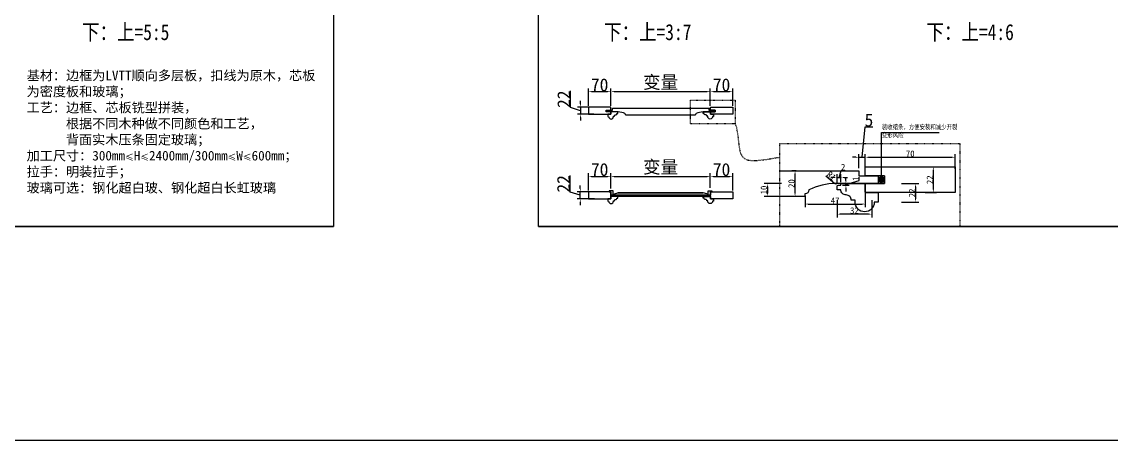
# Model space of a CAD drawing. Header units: millimetres. Extents: x 85186 to 129000, y -77269 to -36327.
# Drawn here: x 106724 to 110120, y -49779 to -48474 of the extents above; entities that cross this region are included whole.
import ezdxf

# ---------------------------------------------------------------- set-up
doc = ezdxf.new("R2010")
doc.units = ezdxf.units.MM
doc.linetypes.add('100', pattern=[30, 12, -18])
doc.styles.add('KLF-1_宋体', font='SimSun.ttf')
doc.styles.get("Standard").update_dxf_attribs({"font": 'SimSun.ttf'})
doc.styles.add('ZB_宋体', font='SimSun.ttf')
doc.styles.add('宋体', font='SimSun.ttf', dxfattribs={"width": 0.8})
doc.dimstyles.new('客来福标注小', dxfattribs={"dimscale": 20, "dimtxt": 2, "dimasz": 0.5, "dimexe": 0.5, "dimexo": 0, "dimgap": 0.05, "dimtad": 1, "dimdec": 0, "dimzin": 0, "dimdsep": 46, "dimtxsty": 'Standard', "dimcen": 0, "dimclrd": 256, "dimclre": 256, "dimclrt": 256, "dimadec": 0, "dimazin": 0, "dimtfac": 1, "dimtdec": 0, "dimtofl": 0, "dimtmove": 1, "dimatfit": 3, "dimfxl": 2.2, "dimfxlon": 1, "dimtolj": 1, "dimtzin": 0, "dimarcsym": 0})

# ---------------------------------------------------------------- blocks, each defined once
blk = doc.blocks.new('*D1805')
at = {"lineweight": -2, "transparency": 16777216}
for p, q in [((108490.1, -48736), (108490.1, -48682)), ((108500.1, -48692), (108550.1, -48692)), ((108560.1, -48736), (108560.1, -48682))]:
    blk.add_line(p, q, dxfattribs=at)
at = {"transparency": 16777216}
for points in [[(108500.1, -48690.3), (108500.1, -48693.6), (108490.1, -48692)], [(108550.1, -48690.3), (108550.1, -48693.6), (108560.1, -48692)]]:
    blk.add_solid(points, dxfattribs=at)
at = {"layer": 'Defpoints', "color": 0, "transparency": 16777216}
for p in [(108560.1, -48692), (108490.1, -48740.3), (108560.1, -48740.3)]:
    blk.add_point(p, dxfattribs=at)
at = {"transparency": 16777216, "insert": (108525.1, -48671), "char_height": 40, "attachment_point": 5, "style": 'KLF-1_宋体'}
blk.add_mtext('\\A1;70', dxfattribs=at)
blk = doc.blocks.new('*D1806')
at = {"lineweight": -2, "transparency": 16777216}
for p, q in [((108560.1, -48736), (108560.1, -48682)), ((108570.1, -48692), (108860.1, -48692)), ((108870.1, -48736), (108870.1, -48682))]:
    blk.add_line(p, q, dxfattribs=at)
at = {"transparency": 16777216}
for points in [[(108570.1, -48690.3), (108570.1, -48693.6), (108560.1, -48692)], [(108860.1, -48690.3), (108860.1, -48693.6), (108870.1, -48692)]]:
    blk.add_solid(points, dxfattribs=at)
at = {"layer": 'Defpoints', "color": 0, "transparency": 16777216}
for p in [(108870.1, -48692), (108560.1, -48740.3), (108870.1, -48740.3)]:
    blk.add_point(p, dxfattribs=at)
at = {"transparency": 16777216, "insert": (108715.1, -48664.7), "char_height": 40, "attachment_point": 5, "style": 'KLF-1_宋体'}
blk.add_mtext('\\A1;变量', dxfattribs=at)
blk = doc.blocks.new('*D1807')
at = {"lineweight": -2, "transparency": 16777216}
for p, q in [((108870.1, -48736), (108870.1, -48682)), ((108880.1, -48692), (108930.1, -48692)), ((108940.1, -48736), (108940.1, -48682))]:
    blk.add_line(p, q, dxfattribs=at)
at = {"transparency": 16777216}
for points in [[(108880.1, -48690.3), (108880.1, -48693.6), (108870.1, -48692)], [(108930.1, -48690.3), (108930.1, -48693.6), (108940.1, -48692)]]:
    blk.add_solid(points, dxfattribs=at)
at = {"layer": 'Defpoints', "color": 0, "transparency": 16777216}
for p in [(108940.1, -48692), (108870.1, -48740.3), (108940.1, -48740.3)]:
    blk.add_point(p, dxfattribs=at)
at = {"transparency": 16777216, "insert": (108905.1, -48671), "char_height": 40, "attachment_point": 5, "style": 'KLF-1_宋体'}
blk.add_mtext('\\A1;70', dxfattribs=at)
blk = doc.blocks.new('*D1808')
at = {"lineweight": -2, "transparency": 16777216}
for p, q in [((108434.2, -48741.8), (108434.2, -48689.1)), ((108465.7, -48730.3), (108465.7, -48720.3)), ((108465.7, -48751.3), (108434.2, -48741.8)), ((108507.2, -48740.3), (108455.7, -48740.3)), ((108465.7, -48740.3), (108465.7, -48762.3)), ((108507.2, -48762.3), (108455.7, -48762.3)), ((108465.7, -48772.3), (108465.7, -48782.3))]:
    blk.add_line(p, q, dxfattribs=at)
at = {"transparency": 16777216}
for points in [[(108464, -48730.3), (108467.3, -48730.3), (108465.7, -48740.3)], [(108464, -48772.3), (108467.3, -48772.3), (108465.7, -48762.3)]]:
    blk.add_solid(points, dxfattribs=at)
at = {"layer": 'Defpoints', "color": 0, "transparency": 16777216}
for p in [(108507.2, -48740.3), (108465.7, -48762.3), (108507.2, -48762.3)]:
    blk.add_point(p, dxfattribs=at)
at = {"transparency": 16777216, "insert": (108413.2, -48715.5), "char_height": 40, "attachment_point": 5, "rotation": 90, "style": 'KLF-1_宋体'}
blk.add_mtext('\\A1;22', dxfattribs=at)
blk = doc.blocks.new('*D1809')
at = {"lineweight": -2, "transparency": 16777216}
for p, q in [((108490.1, -49000.1), (108490.1, -48946.1)), ((108500.1, -48956.1), (108550.1, -48956.1)), ((108560.1, -48994.3), (108560.1, -48946.1))]:
    blk.add_line(p, q, dxfattribs=at)
at = {"transparency": 16777216}
for points in [[(108500.1, -48954.5), (108500.1, -48957.8), (108490.1, -48956.1)], [(108550.1, -48954.5), (108550.1, -48957.8), (108560.1, -48956.1)]]:
    blk.add_solid(points, dxfattribs=at)
at = {"layer": 'Defpoints', "color": 0, "transparency": 16777216}
for p in [(108560.1, -48956.1), (108560.1, -48994.3), (108490.1, -49004.2)]:
    blk.add_point(p, dxfattribs=at)
at = {"transparency": 16777216, "insert": (108525.1, -48935.1), "char_height": 40, "attachment_point": 5, "style": 'KLF-1_宋体'}
blk.add_mtext('\\A1;70', dxfattribs=at)
blk = doc.blocks.new('*D1276')
at = {"lineweight": -2, "transparency": 16777216}
for p, q in [((108560.1, -48994.3), (108560.1, -48946.1)), ((108570.1, -48956.1), (108860.1, -48956.1)), ((108870.1, -48991.8), (108870.1, -48946.1))]:
    blk.add_line(p, q, dxfattribs=at)
at = {"transparency": 16777216}
for points in [[(108570.1, -48954.5), (108570.1, -48957.8), (108560.1, -48956.1)], [(108860.1, -48954.5), (108860.1, -48957.8), (108870.1, -48956.1)]]:
    blk.add_solid(points, dxfattribs=at)
at = {"layer": 'Defpoints', "color": 0, "transparency": 16777216}
for p in [(108870.1, -48956.1), (108560.1, -48994.3), (108870.1, -48991.8)]:
    blk.add_point(p, dxfattribs=at)
at = {"transparency": 16777216, "insert": (108715.1, -48928.9), "char_height": 40, "attachment_point": 5, "style": 'KLF-1_宋体'}
blk.add_mtext('\\A1;变量', dxfattribs=at)
blk = doc.blocks.new('*D1810')
at = {"lineweight": -2, "transparency": 16777216}
for p, q in [((108870.1, -48991.8), (108870.1, -48946.1)), ((108880.1, -48956.1), (108930.1, -48956.1)), ((108940.1, -49000.1), (108940.1, -48946.1))]:
    blk.add_line(p, q, dxfattribs=at)
at = {"transparency": 16777216}
for points in [[(108880.1, -48954.5), (108880.1, -48957.8), (108870.1, -48956.1)], [(108930.1, -48954.5), (108930.1, -48957.8), (108940.1, -48956.1)]]:
    blk.add_solid(points, dxfattribs=at)
at = {"layer": 'Defpoints', "color": 0, "transparency": 16777216}
for p in [(108940.1, -48956.1), (108870.1, -48991.8), (108940.1, -49004.2)]:
    blk.add_point(p, dxfattribs=at)
at = {"transparency": 16777216, "insert": (108905.1, -48935.1), "char_height": 40, "attachment_point": 5, "style": 'KLF-1_宋体'}
blk.add_mtext('\\A1;70', dxfattribs=at)
blk = doc.blocks.new('*D1277')
at = {"lineweight": -2, "transparency": 16777216}
for p, q in [((108433.2, -49005.7), (108433.2, -48953)), ((108464.7, -48994.2), (108464.7, -48984.2)), ((108464.7, -49015.2), (108433.2, -49005.7)), ((108508.7, -49004.2), (108454.7, -49004.2)), ((108508.7, -49026.2), (108454.7, -49026.2)), ((108464.7, -49026.2), (108464.7, -49004.2)), ((108464.7, -49036.2), (108464.7, -49046.2))]:
    blk.add_line(p, q, dxfattribs=at)
at = {"transparency": 16777216}
for points in [[(108463.1, -48994.2), (108466.4, -48994.2), (108464.7, -49004.2)], [(108463.1, -49036.2), (108466.4, -49036.2), (108464.7, -49026.2)]]:
    blk.add_solid(points, dxfattribs=at)
at = {"layer": 'Defpoints', "color": 0, "transparency": 16777216}
for p in [(108464.7, -49004.2), (108509.6, -49004.2), (108509.6, -49026.2)]:
    blk.add_point(p, dxfattribs=at)
at = {"transparency": 16777216, "insert": (108412.2, -48979.4), "char_height": 40, "attachment_point": 5, "rotation": 90, "style": 'KLF-1_宋体'}
blk.add_mtext('\\A1;22', dxfattribs=at)
blk = doc.blocks.new('*D1959')
at = {"lineweight": -2, "transparency": 16777216}
for p, q in [((109465.6, -48978.6), (109519.6, -48978.6)), ((109509.6, -48988.6), (109509.6, -49026.6)), ((109465.6, -49036.6), (109519.6, -49036.6))]:
    blk.add_line(p, q, dxfattribs=at)
at = {"transparency": 16777216}
for points in [[(109508, -48988.6), (109511.3, -48988.6), (109509.6, -48978.6)], [(109508, -49026.6), (109511.3, -49026.6), (109509.6, -49036.6)]]:
    blk.add_solid(points, dxfattribs=at)
at = {"layer": 'Defpoints', "color": 0, "transparency": 16777216}
for p in [(109338.2, -48978.6), (109387.2, -49036.6), (109509.6, -49036.6)]:
    blk.add_point(p, dxfattribs=at)
at = {"transparency": 16777216, "insert": (109498.6, -49007.6), "char_height": 40, "attachment_point": 5, "rotation": 90, "style": 'KLF-1_宋体'}
blk.add_mtext('\\A1;{\\H0.5x;22}', dxfattribs=at)
blk = doc.blocks.new('*D1960')
at = {"lineweight": -2, "transparency": 16777216}
for p, q in [((109265.2, -49029.9), (109265.2, -49083.9)), ((109373.2, -49029.9), (109373.2, -49083.9)), ((109363.2, -49073.9), (109275.2, -49073.9))]:
    blk.add_line(p, q, dxfattribs=at)
at = {"transparency": 16777216}
for points in [[(109275.2, -49072.2), (109275.2, -49075.5), (109265.2, -49073.9)], [(109363.2, -49072.2), (109363.2, -49075.5), (109373.2, -49073.9)]]:
    blk.add_solid(points, dxfattribs=at)
at = {"layer": 'Defpoints', "color": 0, "transparency": 16777216}
for p in [(109265.2, -48992.1), (109373.2, -49006.6), (109265.2, -49073.9)]:
    blk.add_point(p, dxfattribs=at)
at = {"transparency": 16777216, "insert": (109319.2, -49062.9), "char_height": 40, "attachment_point": 5, "style": 'KLF-1_宋体'}
blk.add_mtext('\\A1;{\\H0.5x;32}', dxfattribs=at)
blk = doc.blocks.new('*D1632')
at = {"lineweight": -2, "transparency": 16777216}
for p, q in [((109343.2, -48896.5), (109352.6, -48801.9)), ((109352.6, -48801.9), (109376.3, -48801.9)), ((109323.2, -48896.5), (109313.2, -48896.5)), ((109333.2, -48930.2), (109333.2, -48886.5)), ((109333.2, -48896.5), (109353.2, -48896.5)), ((109353.2, -48932.2), (109353.2, -48886.5)), ((109363.2, -48896.5), (109373.2, -48896.5))]:
    blk.add_line(p, q, dxfattribs=at)
at = {"transparency": 16777216}
for points in [[(109323.2, -48894.8), (109323.2, -48898.1), (109333.2, -48896.5)], [(109363.2, -48894.8), (109363.2, -48898.1), (109353.2, -48896.5)]]:
    blk.add_solid(points, dxfattribs=at)
at = {"layer": 'Defpoints', "color": 0, "transparency": 16777216}
for p in [(109353.2, -48896.5), (109333.2, -48930.2), (109353.2, -48932.2)]:
    blk.add_point(p, dxfattribs=at)
at = {"transparency": 16777216, "insert": (109364.5, -48780.9), "char_height": 40, "attachment_point": 5, "style": 'KLF-1_宋体'}
blk.add_mtext('\\A1;5', dxfattribs=at)
blk = doc.blocks.new('*D1961')
at = {"lineweight": -2, "transparency": 16777216}
for p, q in [((109137.8, -48938.6), (109124.2, -48938.6)), ((109134.2, -49008.6), (109134.2, -48948.6)), ((109137.8, -49018.6), (109124.2, -49018.6))]:
    blk.add_line(p, q, dxfattribs=at)
at = {"transparency": 16777216}
for points in [[(109132.6, -48948.6), (109135.9, -48948.6), (109134.2, -48938.6)], [(109132.6, -49008.6), (109135.9, -49008.6), (109134.2, -49018.6)]]:
    blk.add_solid(points, dxfattribs=at)
at = {"layer": 'Defpoints', "color": 0, "transparency": 16777216}
for p in [(109134.2, -48938.6), (109137.8, -48938.6), (109137.8, -49018.6)]:
    blk.add_point(p, dxfattribs=at)
at = {"transparency": 16777216, "insert": (109123.2, -48978.6), "char_height": 40, "attachment_point": 5, "rotation": 90, "style": 'KLF-1_宋体'}
blk.add_mtext('\\A1;{\\H0.5x;20}', dxfattribs=at)
blk = doc.blocks.new('*D1962')
at = {"lineweight": -2, "transparency": 16777216}
for p, q in [((109539.7, -48926.6), (109575.1, -48926.6)), ((109565.1, -48936.6), (109565.1, -48996.6)), ((109539.7, -49006.6), (109575.1, -49006.6))]:
    blk.add_line(p, q, dxfattribs=at)
at = {"transparency": 16777216}
for points in [[(109563.4, -48936.6), (109566.8, -48936.6), (109565.1, -48926.6)], [(109563.4, -48996.6), (109566.8, -48996.6), (109565.1, -49006.6)]]:
    blk.add_solid(points, dxfattribs=at)
at = {"layer": 'Defpoints', "color": 0, "transparency": 16777216}
for p in [(109539.7, -48926.6), (109539.7, -49006.6), (109565.1, -49006.6)]:
    blk.add_point(p, dxfattribs=at)
at = {"transparency": 16777216, "insert": (109554.1, -48966.6), "char_height": 40, "attachment_point": 5, "rotation": 90, "style": 'ZB_宋体'}
blk.add_mtext('\\A1;{\\H0.5x;22}', dxfattribs=at)
blk = doc.blocks.new('*D1963')
at = {"lineweight": -2, "transparency": 16777216}
for p, q in [((109353.2, -48932.2), (109353.2, -48886.5)), ((109363.2, -48896.5), (109623.2, -48896.5)), ((109633.2, -48932.2), (109633.2, -48886.5))]:
    blk.add_line(p, q, dxfattribs=at)
at = {"transparency": 16777216}
for points in [[(109363.2, -48894.8), (109363.2, -48898.1), (109353.2, -48896.5)], [(109623.2, -48894.8), (109623.2, -48898.1), (109633.2, -48896.5)]]:
    blk.add_solid(points, dxfattribs=at)
at = {"layer": 'Defpoints', "color": 0, "transparency": 16777216}
for p in [(109633.2, -48896.5), (109353.2, -48932.2), (109633.2, -48932.2)]:
    blk.add_point(p, dxfattribs=at)
at = {"transparency": 16777216, "insert": (109493.2, -48885.5), "char_height": 40, "attachment_point": 5, "style": 'KLF-1_宋体'}
blk.add_mtext('\\A1;{\\H0.5x;70}', dxfattribs=at)
blk = doc.blocks.new('*D1633')
at = {"lineweight": -2, "transparency": 16777216}
for p, q in [((109165.2, -49016.9), (109165.2, -49052.5)), ((109353.2, -49008.9), (109353.2, -49052.5)), ((109175.2, -49042.5), (109343.2, -49042.5))]:
    blk.add_line(p, q, dxfattribs=at)
at = {"transparency": 16777216}
for points in [[(109175.2, -49040.8), (109175.2, -49044.1), (109165.2, -49042.5)], [(109343.2, -49040.8), (109343.2, -49044.1), (109353.2, -49042.5)]]:
    blk.add_solid(points, dxfattribs=at)
at = {"layer": 'Defpoints', "color": 0, "transparency": 16777216}
for p in [(109165.2, -49016.9), (109353.2, -49008.9), (109353.2, -49042.5)]:
    blk.add_point(p, dxfattribs=at)
at = {"transparency": 16777216, "insert": (109259.2, -49031.5), "char_height": 40, "attachment_point": 5, "style": 'KLF-1_宋体'}
blk.add_mtext('\\A1;{\\H0.5x;47}', dxfattribs=at)
blk = doc.blocks.new('*D1964')
at = {"lineweight": -2, "transparency": 16777216}
for p, q in [((109092.1, -48978.6), (109038.1, -48978.6)), ((109048.1, -48988.6), (109048.1, -49008.6)), ((109092.1, -49018.6), (109038.1, -49018.6))]:
    blk.add_line(p, q, dxfattribs=at)
at = {"transparency": 16777216}
for points in [[(109046.4, -48988.6), (109049.8, -48988.6), (109048.1, -48978.6)], [(109046.4, -49008.6), (109049.8, -49008.6), (109048.1, -49018.6)]]:
    blk.add_solid(points, dxfattribs=at)
at = {"layer": 'Defpoints', "color": 0, "transparency": 16777216}
for p in [(109277.2, -48978.6), (109048.1, -49018.6), (109151.3, -49018.6)]:
    blk.add_point(p, dxfattribs=at)
at = {"transparency": 16777216, "insert": (109037.1, -48998.6), "char_height": 40, "attachment_point": 5, "rotation": 90, "style": 'KLF-1_宋体'}
blk.add_mtext('\\A1;{\\H0.5x;10}', dxfattribs=at)
blk = doc.blocks.new('*D1634')
at = {"lineweight": -2, "transparency": 16777216}
blk.add_line((109230.2, -48954.3), (109258.3, -48978.1), dxfattribs=at)
at = {"transparency": 16777216}
blk.add_solid([(109259.3, -48976.8), (109257.2, -48979.4), (109265.9, -48984.6)], dxfattribs=at)
at = {"layer": 'Defpoints', "color": 0, "transparency": 16777216}
for p in [(109265.9, -48984.6), (109268.2, -48986.5)]:
    blk.add_point(p, dxfattribs=at)
at = {"transparency": 16777216, "insert": (109247.5, -48954.6), "char_height": 40, "attachment_point": 5, "rotation": 319.7282, "style": 'ZB_宋体'}
blk.add_mtext('\\A1;{\\H0.5x;R1}', dxfattribs=at)
blk = doc.blocks.new('*D1635')
at = {"lineweight": -2, "transparency": 16777216}
for p, q in [((109255.2, -48959.6), (109245.2, -48959.6)), ((109265.2, -48979), (109265.2, -48949.6)), ((109265.2, -48959.6), (109277.2, -48959.6)), ((109271.2, -48959.6), (109277.6, -48938.1)), ((109277.2, -48974.2), (109277.2, -48949.6)), ((109277.6, -48938.1), (109290.7, -48938.1)), ((109287.2, -48959.6), (109297.2, -48959.6))]:
    blk.add_line(p, q, dxfattribs=at)
at = {"transparency": 16777216}
for points in [[(109255.2, -48958), (109255.2, -48961.3), (109265.2, -48959.6)], [(109287.2, -48958), (109287.2, -48961.3), (109277.2, -48959.6)]]:
    blk.add_solid(points, dxfattribs=at)
at = {"layer": 'Defpoints', "color": 0, "transparency": 16777216}
for p in [(109277.2, -48959.6), (109265.2, -48979), (109277.2, -48974.2)]:
    blk.add_point(p, dxfattribs=at)
at = {"transparency": 16777216, "insert": (109284.2, -48927.1), "char_height": 40, "attachment_point": 5, "style": 'KLF-1_宋体'}
blk.add_mtext('\\A1;{\\H0.5x;2}', dxfattribs=at)
blk = doc.blocks.new('*D1636')
at = {"lineweight": -2, "transparency": 16777216}
for p, q in [((109292.7, -48968.6), (109292.7, -48958.6)), ((109334.2, -48968.6), (109334.2, -48958.4)), ((109282.4, -48978.6), (109302.7, -48978.6)), ((109282.4, -48983.5), (109302.7, -48983.5)), ((109292.7, -48981), (109334.2, -48968.6)), ((109292.7, -48983.5), (109292.7, -48978.6)), ((109292.7, -48993.5), (109292.7, -49003.5))]:
    blk.add_line(p, q, dxfattribs=at)
at = {"transparency": 16777216}
for points in [[(109291, -48968.6), (109294.3, -48968.6), (109292.7, -48978.6)], [(109291, -48993.5), (109294.3, -48993.5), (109292.7, -48983.5)]]:
    blk.add_solid(points, dxfattribs=at)
at = {"layer": 'Defpoints', "color": 0, "transparency": 16777216}
for p in [(109282.4, -48978.6), (109282.4, -48983.5), (109292.7, -48978.6)]:
    blk.add_point(p, dxfattribs=at)
at = {"transparency": 16777216, "insert": (109323.2, -48963.5), "char_height": 40, "attachment_point": 5, "rotation": 90, "style": 'KLF-1_宋体'}
blk.add_mtext('\\A1;{\\H0.5x;1}', dxfattribs=at)

msp = doc.modelspace()

# ---------------------------------------------------------------- hatches: boundary and pattern name
h = msp.add_hatch(color=256)
edge = h.paths.add_edge_path()
edge.add_ellipse((108547.625, -48752.273), major_axis=(-2.5, 0), ratio=0.54947899, start_angle=0, end_angle=360)
h = msp.add_hatch(color=256)
edge = h.paths.add_edge_path()
edge.add_ellipse((108882.625, -48752.273), major_axis=(2.5, 0), ratio=0.54947899, start_angle=0, end_angle=360, ccw=False)
h = msp.add_hatch(color=256)
edge = h.paths.add_edge_path()
edge.add_ellipse((109403.174, -48966.573), major_axis=(10, 0), ratio=0.86945086, start_angle=0, end_angle=360, ccw=False)
h = msp.add_hatch(color=256)
edge = h.paths.add_edge_path()
edge.add_ellipse((108561.599, -49016.606), major_axis=(-1.433, 0), ratio=0.9514339, start_angle=0, end_angle=360)
h = msp.add_hatch(color=256)
edge = h.paths.add_edge_path()
edge.add_ellipse((108868.651, -49016.606), major_axis=(1.433, 0), ratio=0.9514339, start_angle=0, end_angle=360, ccw=False)

# ---------------------------------------------------------------- linework, layer by layer
for p, q in [((108565.125, -48749.273), (108565.125, -48743.273)), ((108563.125, -49019.196), (108563.125, -49014.196)), ((108870.125, -49014.196), (108563.125, -49014.196)), ((108867.125, -49019.196), (108867.125, -49014.196)), ((104678.333, -49112.466), (107695.432, -49112.466)), ((108334.603, -49112.466), (111351.701, -49112.466)), ((85318.615, -49778.748), (128999.726, -49778.748))]:
    msp.add_line(p, q)
at = {"color": 4}
msp.add_line((108870.125, -49019.196), (108563.125, -49019.196), dxfattribs=at)
at = {"color": 0}
for points in [[(104678.333, -46223.772), (107695.431, -46223.772), (107695.431, -49112.466), (104678.333, -49112.466)], [(108334.603, -46223.772), (111351.701, -46223.772), (111351.701, -49112.466), (108334.603, -49112.466)]]:
    msp.add_lwpolyline(points, close=True, dxfattribs=at)
at = {"color": 0, "linetype": '100', "ltscale": 0.1}
for points in [[(108808.431, -48718.003), (108947.945, -48718.003), (108947.945, -48792.143), (108808.431, -48792.143)], [(109087.089, -48853.106), (109647.624, -48853.106), (109647.624, -49112.466), (109087.089, -49112.466)]]:
    msp.add_lwpolyline(points, close=True, dxfattribs=at)
for points in [[(108545.125, -48749.273), (108560.125, -48749.273), (108560.125, -48740.273), (108490.125, -48740.273), (108490.125, -48762.273), (108560.125, -48762.273), (108560.125, -48755.273), (108545.125, -48755.273)], [(108885.125, -48749.273), (108870.125, -48749.273), (108870.125, -48740.273), (108940.125, -48740.273), (108940.125, -48762.273), (108870.125, -48762.273), (108870.125, -48755.273), (108885.125, -48755.273)], [(109413.174, -48954.573), (109353.174, -48954.573), (109353.174, -48926.573), (109633.174, -48926.573), (109633.174, -49006.573), (109353.174, -49006.573), (109353.174, -48978.573), (109413.174, -48978.573)], [(108560.125, -49014.196), (108560.125, -49014.196), (108560.125, -49004.196), (108490.125, -49004.196), (108490.125, -49026.196), (108560.125, -49026.196), (108560.125, -49019.196), (108560.125, -49019.196)], [(108870.125, -49014.196), (108870.125, -49014.196), (108870.125, -49004.196), (108940.125, -49004.196), (108940.125, -49026.196), (108870.125, -49026.196), (108870.125, -49019.196), (108870.125, -49019.196)]]:
    msp.add_lwpolyline(points, close=True)
for points in [[(108565.125, -48743.273), (108865.125, -48743.273), (108865.125, -48749.273), (108880.125, -48749.273), (108880.125, -48755.273), (108847.293, -48755.273, 0.12503523), (108826.125, -48760.273), (108826.125, -48760.273, -0.41421356), (108823.125, -48763.273), (108823.125, -48765.273), (108607.125, -48765.273), (108607.125, -48763.273, -0.41421356), (108604.125, -48760.273), (108604.125, -48760.273, 0.12503523), (108582.957, -48755.273), (108550.125, -48755.273), (108550.125, -48749.273), (108565.125, -48749.273)], [(109087.089, -48938.573), (109333.174, -48938.573), (109333.174, -48954.573), (109393.174, -48954.573), (109393.174, -48978.573), (109261.846, -48978.573, 0.12503523), (109177.174, -48998.573), (109177.174, -48998.573, -0.41421356), (109165.174, -49010.573), (109165.174, -49018.573), (109087.089, -49018.573)], [(108567.125, -49014.196), (108863.125, -49014.196), (108863.125, -49011.196, -0.10293646), (108848.125, -49007.196), (108582.125, -49007.196)], [(108863.125, -49014.196), (108567.125, -49014.196), (108567.125, -49011.196, 0.10293646), (108582.125, -49007.196), (108848.125, -49007.196)]]:
    msp.add_lwpolyline(points, format="xyb")
for points in [[(108579.125, -48760.073), (108582.125, -48760.073), (108582.125, -48757.273, 0.41421356), (108581.125, -48756.273), (108580.125, -48756.273), (108580.125, -48755.273), (108560.125, -48755.273), (108560.125, -48762.273), (108550.125, -48762.273), (108550.125, -48769.773), (108553.125, -48769.773, 1), (108568.125, -48769.773), (108568.125, -48768.273), (108571.125, -48768.273, -0.43700656), (108575.125, -48764.173, 0.43700656)], [(108851.125, -48760.073), (108848.125, -48760.073), (108848.125, -48757.273, -0.41421356), (108849.125, -48756.273), (108850.125, -48756.273), (108850.125, -48755.273), (108870.125, -48755.273), (108870.125, -48762.273), (108880.125, -48762.273), (108880.125, -48769.773), (108877.125, -48769.773, -1), (108862.125, -48769.773), (108862.125, -48768.273), (108859.125, -48768.273, 0.43700656), (108855.125, -48764.173, -0.43700656)], [(109277.174, -48997.773), (109265.174, -48997.773), (109265.174, -48986.491, -0.41421356), (109268.174, -48983.491), (109277.174, -48983.491), (109277.174, -48978.573), (109353.174, -48978.573), (109353.174, -49006.573), (109393.174, -49006.573), (109393.174, -49036.573), (109381.174, -49036.573, -1), (109321.174, -49036.573), (109321.174, -49030.573), (109309.174, -49030.573, 0.43700656), (109293.174, -49014.173, -0.43700656)], [(108579.125, -49023.996), (108582.125, -49023.996), (108582.125, -49021.196, 0.41421356), (108581.125, -49020.196), (108580.125, -49020.196), (108580.125, -49019.196), (108560.125, -49019.196), (108560.125, -49026.196), (108550.125, -49026.196), (108550.125, -49033.696), (108553.125, -49033.696, 1), (108568.125, -49033.696), (108568.125, -49032.196), (108571.125, -49032.196, -0.43700656), (108575.125, -49028.096, 0.43700656)], [(108851.125, -49023.996), (108848.125, -49023.996), (108848.125, -49021.196, -0.41421356), (108849.125, -49020.196), (108850.125, -49020.196), (108850.125, -49019.196), (108870.125, -49019.196), (108870.125, -49026.196), (108880.125, -49026.196), (108880.125, -49033.696), (108877.125, -49033.696, -1), (108862.125, -49033.696), (108862.125, -49032.196), (108859.125, -49032.196, 0.43700656), (108855.125, -49028.096, -0.43700656)]]:
    msp.add_lwpolyline(points, format="xyb", close=True)
for points in [[(108885.125, -48749.273), (108885.125, -48755.273)], [(109413.174, -48954.573), (109413.174, -48978.573)]]:
    msp.add_lwpolyline(points)
at = {"color": 0}
for points in [[(108560.125, -49004.196), (108560.125, -49014.196), (108567.125, -49014.196), (108567.125, -49001.196), (108555.125, -49001.196), (108555.125, -49004.196), (108560.125, -49004.196)], [(108870.125, -49004.196), (108870.125, -49014.196), (108863.125, -49014.196), (108863.125, -49001.196), (108875.125, -49001.196), (108875.125, -49004.196), (108870.125, -49004.196)]]:
    msp.add_lwpolyline(points, dxfattribs=at)
msp.add_ellipse((108547.625, -48752.273), major_axis=(-2.5, 0), ratio=0.54947899)
at = {"extrusion": (0, 0, -1)}
for centre, major_axis, ratio in [((108882.625, -48752.273), (2.5, 0), 0.54947899), ((109403.174, -48966.573), (10, 0), 0.86945086)]:
    msp.add_ellipse(centre, major_axis=major_axis, ratio=ratio, dxfattribs=at)
at = {"color": 0, "linetype": '100', "ltscale": 0.1}
msp.add_open_spline([(108947.945, -48792.143), (108964.008, -48841.651), (108941.664, -48926.892), (109051.286, -48901.523), (109087.089, -48896.364)], degree=3, knots=[0, 0, 0, 0, 134.60695591, 231.76536838, 231.76536838, 231.76536838, 231.76536838], dxfattribs=at)

# ---------------------------------------------------------------- texts
at = {"color": 0, "attachment_point": 1, "style": '宋体'}
for s, insert, char_height, width in [('下：上=5:5', (106911.515, -48481.201), 50, 365.74022), ('下：上=3:7', (108538.647, -48481.201), 50, 365.74022), ('下：上=4:6', (109543.646, -48481.201), 50, 365.74022), ('装收缩条，方便安装和减少开裂变形风险', (109404.798, -48794.82), 15, 238.48492)]:
    msp.add_mtext(s, dxfattribs=dict(at, insert=insert, char_height=char_height, width=width))
at = {"lineweight": 25, "insert": (106739.042, -48626.483), "char_height": 30, "width": 935.35854, "attachment_point": 1, "style": 'ZB_宋体'}
msp.add_mtext('基材：边框为LVTT顺向多层板，扣线为原木，芯板为密度板和玻璃；\\P工艺：边框、芯板铣型拼装，\\P      根据不同木种做不同颜色和工艺，\\P      背面实木压条固定玻璃；\\P加工尺寸：300mm{\\H0.6667x;≤}H{\\H0.6667x;≤}2400mm/300mm{\\H0.6667x;≤\\H1.5x;W\\H0.6667x;≤\\H1.5x;600mm}；\\P拉手：明装拉手；\\P玻璃可选：钢化超白玻、钢化超白长虹玻璃', dxfattribs=at)

# ---------------------------------------------------------------- dimensions: what is measured, and where the dimension line sits
at = {"color": 0}
for base, p1, p2, picture, middle in [((108560.125, -48691.964), (108490.125, -48740.273), (108560.125, -48740.273), '*D1805', (108525.125, -48670.964)), ((108940.125, -48691.964), (108870.125, -48740.273), (108940.125, -48740.273), '*D1807', (108905.125, -48670.964)), ((108560.125, -48956.14), (108490.125, -49004.196), (108560.125, -48994.348), '*D1809', (108525.125, -48935.14)), ((108940.125, -48956.14), (108870.125, -48991.816), (108940.125, -49004.196), '*D1810', (108905.125, -48935.14))]:
    dim = msp.add_linear_dim(base=base, p1=p1, p2=p2, dimstyle='客来福标注小', override={"dimtxsty": 'KLF-1_宋体'}, dxfattribs=at)
    dim.commit()
    dim.dimension.update_dxf_attribs({"geometry": picture, "text_midpoint": middle})
for base, p1, p2, text, picture, middle in [((108870.125, -48691.964), (108560.125, -48740.273), (108870.125, -48740.273), '变量', '*D1806', (108715.125, -48664.707)), ((109633.174, -48896.472), (109353.174, -48932.17), (109633.174, -48932.17), '{\\H0.5x;70}', '*D1963', (109493.174, -48885.472)), ((108870.125, -48956.14), (108560.125, -48994.348), (108870.125, -48991.816), '变量', '*D1276', (108715.125, -48928.883)), ((109277.174, -48959.64), (109265.174, -48979.027), (109277.174, -48974.211), '{\\H0.5x;2}', '*D1635', (109278.624, -48927.14)), ((109265.174, -49073.874), (109373.174, -49006.573), (109265.174, -48992.132), '{\\H0.5x;32}', '*D1960', (109319.174, -49062.874)), ((109353.174, -49042.456), (109165.174, -49016.877), (109353.174, -49008.877), '{\\H0.5x;47}', '*D1633', (109259.174, -49031.456))]:
    dim = msp.add_linear_dim(base=base, p1=p1, p2=p2, text=text, dimstyle='客来福标注小', override={"dimtxsty": 'KLF-1_宋体'}, dxfattribs=at)
    dim.commit()
    dim.dimension.update_dxf_attribs({"geometry": picture, "text_midpoint": middle})
for base, p1, p2, text, override, picture, middle in [((108465.66, -48762.273), (108507.208, -48740.273), (108507.208, -48762.273), '22', {"dimtxsty": 'KLF-1_宋体'}, '*D1808', (108413.16, -48740.823)), ((109565.096, -49006.573), (109539.694, -48926.573), (109539.694, -49006.573), '{\\H0.5x;22}', {"dimtxsty": 'ZB_宋体', "dimfxl": 5, "dimarcsym": 1}, '*D1962', (109554.096, -48966.573)), ((109134.238, -48938.573), (109137.774, -49018.573), (109137.774, -48938.573), '{\\H0.5x;20}', {"dimtxsty": 'KLF-1_宋体'}, '*D1961', (109123.238, -48978.573)), ((109292.678, -48978.573), (109282.363, -48983.491), (109282.363, -48978.573), '{\\H0.5x;1}', {"dimtxsty": 'KLF-1_宋体'}, '*D1636', (109323.178, -48967.582)), ((109048.112, -49018.573), (109277.174, -48978.573), (109151.255, -49018.573), '{\\H0.5x;10}', {"dimtxsty": 'KLF-1_宋体'}, '*D1964', (109037.112, -48998.573)), ((109509.622, -49036.573), (109338.216, -48978.573), (109387.174, -49036.573), '{\\H0.5x;22}', {"dimtxsty": 'KLF-1_宋体'}, '*D1959', (109498.622, -49007.573))]:
    dim = msp.add_linear_dim(base=base, p1=p1, p2=p2, angle=90, text=text, dimstyle='客来福标注小', override=override, dxfattribs=at)
    dim.commit()
    dim.dimension.update_dxf_attribs({"geometry": picture, "text_midpoint": middle})
dim = msp.add_linear_dim(base=(109353.174, -48896.472), p1=(109333.174, -48930.17), p2=(109353.174, -48932.17), text='5', dimstyle='客来福标注小', override={"dimtxsty": 'KLF-1_宋体'}, dxfattribs=at)
dim.commit()
dim.dimension.update_dxf_attribs({"geometry": '*D1632', "text_midpoint": (109353.624, -48801.886), "dimtype": 128})
dim = msp.add_radius_dim(center=(109268.174, -48986.491), mpoint=(109265.885, -48984.551), text='{\\H0.5x;R1}', dimstyle='客来福标注小', override={"dimtxsty": 'ZB_宋体', "dimfxl": 5, "dimarcsym": 1}, dxfattribs=at)
dim.commit()
dim.dimension.update_dxf_attribs({"geometry": '*D1634', "text_midpoint": (109247.51, -48954.567)})
dim = msp.add_linear_dim(base=(108464.738, -49004.196), p1=(108509.577, -49026.196), p2=(108509.577, -49004.196), angle=90, dimstyle='客来福标注小', override={"dimtxsty": 'KLF-1_宋体'}, dxfattribs=at)
dim.commit()
dim.dimension.update_dxf_attribs({"geometry": '*D1277', "text_midpoint": (108412.238, -49004.746)})

# ---------------------------------------------------------------- leaders
msp.add_leader([(109403.174, -48961.079), (109403.174, -48819.819), (109583.572, -48819.819)], dimstyle='客来福标注小', override={"dimgap": 0.05, "dimtad": 0, "dimfxl": 5, "dimarcsym": 1}, dxfattribs=at)

doc.saveas('drawing.dxf')
